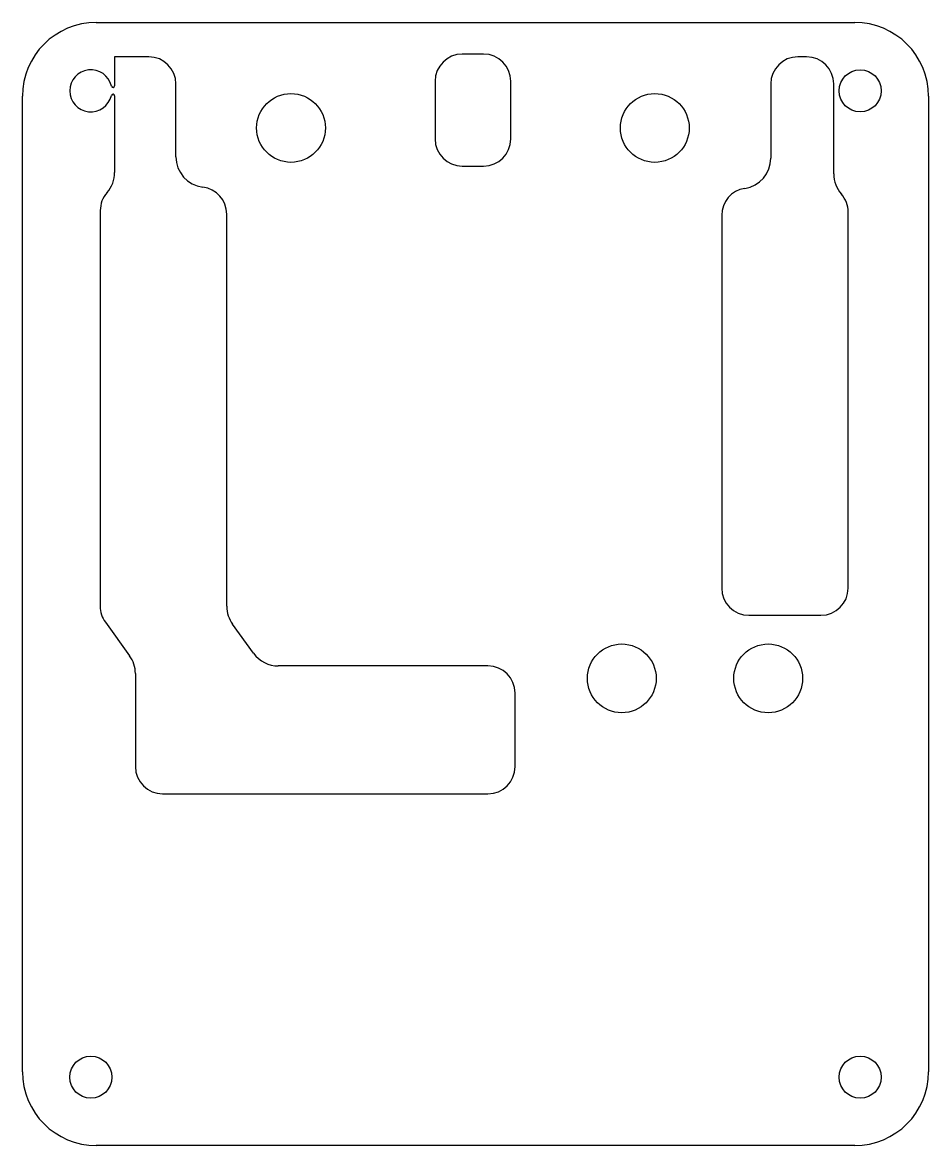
# Model space of a CAD drawing. Header units: millimetres. Extents: x -31.4 to 31.4, y -38.9 to 38.9.
import ezdxf

# ---------------------------------------------------------------- set-up
doc = ezdxf.new("R2010")
doc.units = ezdxf.units.MM
doc.layers.add('CUTOUTS', color=1, linetype='CONTINUOUS')
doc.layers.add('PERIMETER', color=5, linetype='CONTINUOUS')

msp = doc.modelspace()

# ---------------------------------------------------------------- linework, layer by layer
at = {"layer": 'CUTOUTS'}
for p, q in [((0.56, 36.75), (-0.92, 36.75)), ((-25.015, 36.56), (-25.015, 34.553)), ((-22.65, 36.56), (-25.015, 36.56)), ((22.95, 36.56), (22.35, 36.56)), ((-20.765, 29.625), (-20.765, 34.675)), ((-2.805, 34.865), (-2.805, 30.865)), ((2.445, 30.865), (2.445, 34.865)), ((20.465, 34.675), (20.465, 29.525)), ((24.835, 28.439), (24.835, 34.675)), ((-25.015, 33.847), (-25.015, 28.539)), ((-0.92, 28.98), (0.56, 28.98)), ((-26.015, 25.893), (-26.015, -1.547)), ((25.835, -0.285), (25.835, 25.793)), ((-17.245, -1.547), (-17.245, 25.654)), ((17.065, 25.57), (17.065, -0.285)), ((18.95, -2.17), (23.95, -2.17)), ((-25.657, -2.652), (-23.977, -4.973)), ((-15.382, -4.805), (-16.843, -2.787)), ((-23.575, -6.213), (-23.575, -12.665)), ((0.86, -5.68), (-13.669, -5.68)), ((2.745, -12.665), (2.745, -7.565)), ((-21.69, -14.55), (0.86, -14.55))]:
    msp.add_line(p, q, dxfattribs=at)
for centre, radius in [((26.665, 34.2), 1.46), ((-12.79, 31.625), 2.385), ((12.43, 31.625), 2.385), ((10.14, -6.545), 2.385), ((20.29, -6.545), 2.385), ((-26.665, -34.2), 1.46), ((26.665, -34.2), 1.46)]:
    msp.add_circle(centre, radius, dxfattribs=at)
for centre, radius, start, end in [((-0.92, 34.865), 1.885, 90, 180), ((0.56, 34.865), 1.885, 0, 90), ((-22.65, 34.675), 1.885, 0, 90), ((22.35, 34.675), 1.885, 90, 180), ((22.95, 34.675), 1.885, 0, 90), ((-26.665, 34.2), 1.46, 12.94049, 347.05951), ((-25.13, 34.553), 0.115, 192.94049, 360), ((-25.13, 33.847), 0.115, 0, 167.05951), ((-0.92, 30.865), 1.885, 180, 270), ((0.56, 30.865), 1.885, -90, 0), ((-18.65, 29.625), 2.115, 180, 263.1079), ((18.35, 29.525), 2.115, 278.62693, 360), ((-27.13, 28.539), 2.115, -41.40962, 0), ((26.95, 28.439), 2.115, 180, 221.40962), ((-19.13, 25.654), 1.885, 0, 83.1079), ((18.95, 25.57), 1.885, 98.62693, 180), ((-24.13, 25.893), 1.885, 138.59038, 180), ((23.95, 25.793), 1.885, 0, 41.40962), ((18.95, -0.285), 1.885, 180, 270), ((23.95, -0.285), 1.885, -90, 0), ((-24.13, -1.547), 1.885, 180, 215.90588), ((-15.13, -1.547), 2.115, 180, 215.90588), ((-25.69, -6.213), 2.115, 0, 35.90588), ((-13.669, -3.565), 2.115, 215.90588, 270), ((0.86, -7.565), 1.885, 0, 90), ((-21.69, -12.665), 1.885, 180, 270), ((0.86, -12.665), 1.885, -90, 0)]:
    msp.add_arc(centre, radius, start, end, dxfattribs=at)
at = {"layer": 'PERIMETER'}
for p, q in [((-26.29, 38.94), (26.29, 38.94)), ((-31.405, -33.825), (-31.405, 33.825)), ((31.405, 33.825), (31.405, -33.825)), ((26.29, -38.94), (-26.29, -38.94))]:
    msp.add_line(p, q, dxfattribs=at)
for centre, start, end in [((-26.29, 33.825), 90, 180), ((26.29, 33.825), 0, 90), ((-26.29, -33.825), 180, 270), ((26.29, -33.825), -90, 0)]:
    msp.add_arc(centre, 5.115, start, end, dxfattribs=at)

doc.saveas('drawing.dxf')
